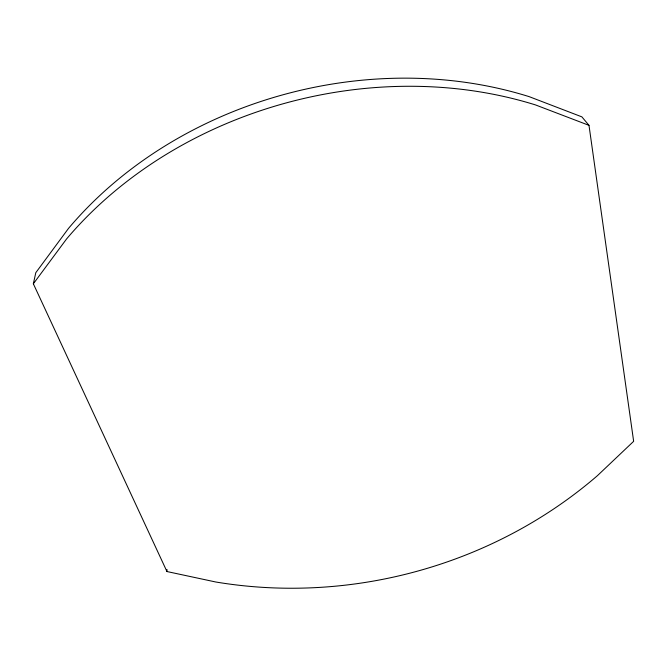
<?xml version="1.0" encoding="UTF-8"?>
<svg xmlns="http://www.w3.org/2000/svg" width="667" height="667" viewBox="0 0 667 667"><rect width="100%" height="100%" fill="white"/><g stroke="black" fill="none" stroke-linecap="round" stroke-linejoin="round"><path stroke-width="1" d="M166.95 571.536L33.35 283.792L35.793 272.703L68.501 228.414A378.372 307.362 -14.2 0 1 529.173 96.648L581.882 116.867L588.994 125.346L633.65 441.321L597.407 475.688A428.906 386.168 -13.3 0 1 215.775 581.999L166.95 571.536L166.975 569.468M33.35 283.792L66.592 238.928A384.275 309.997 -14.2 0 1 535.468 104.911L588.994 125.346"/></g></svg>
